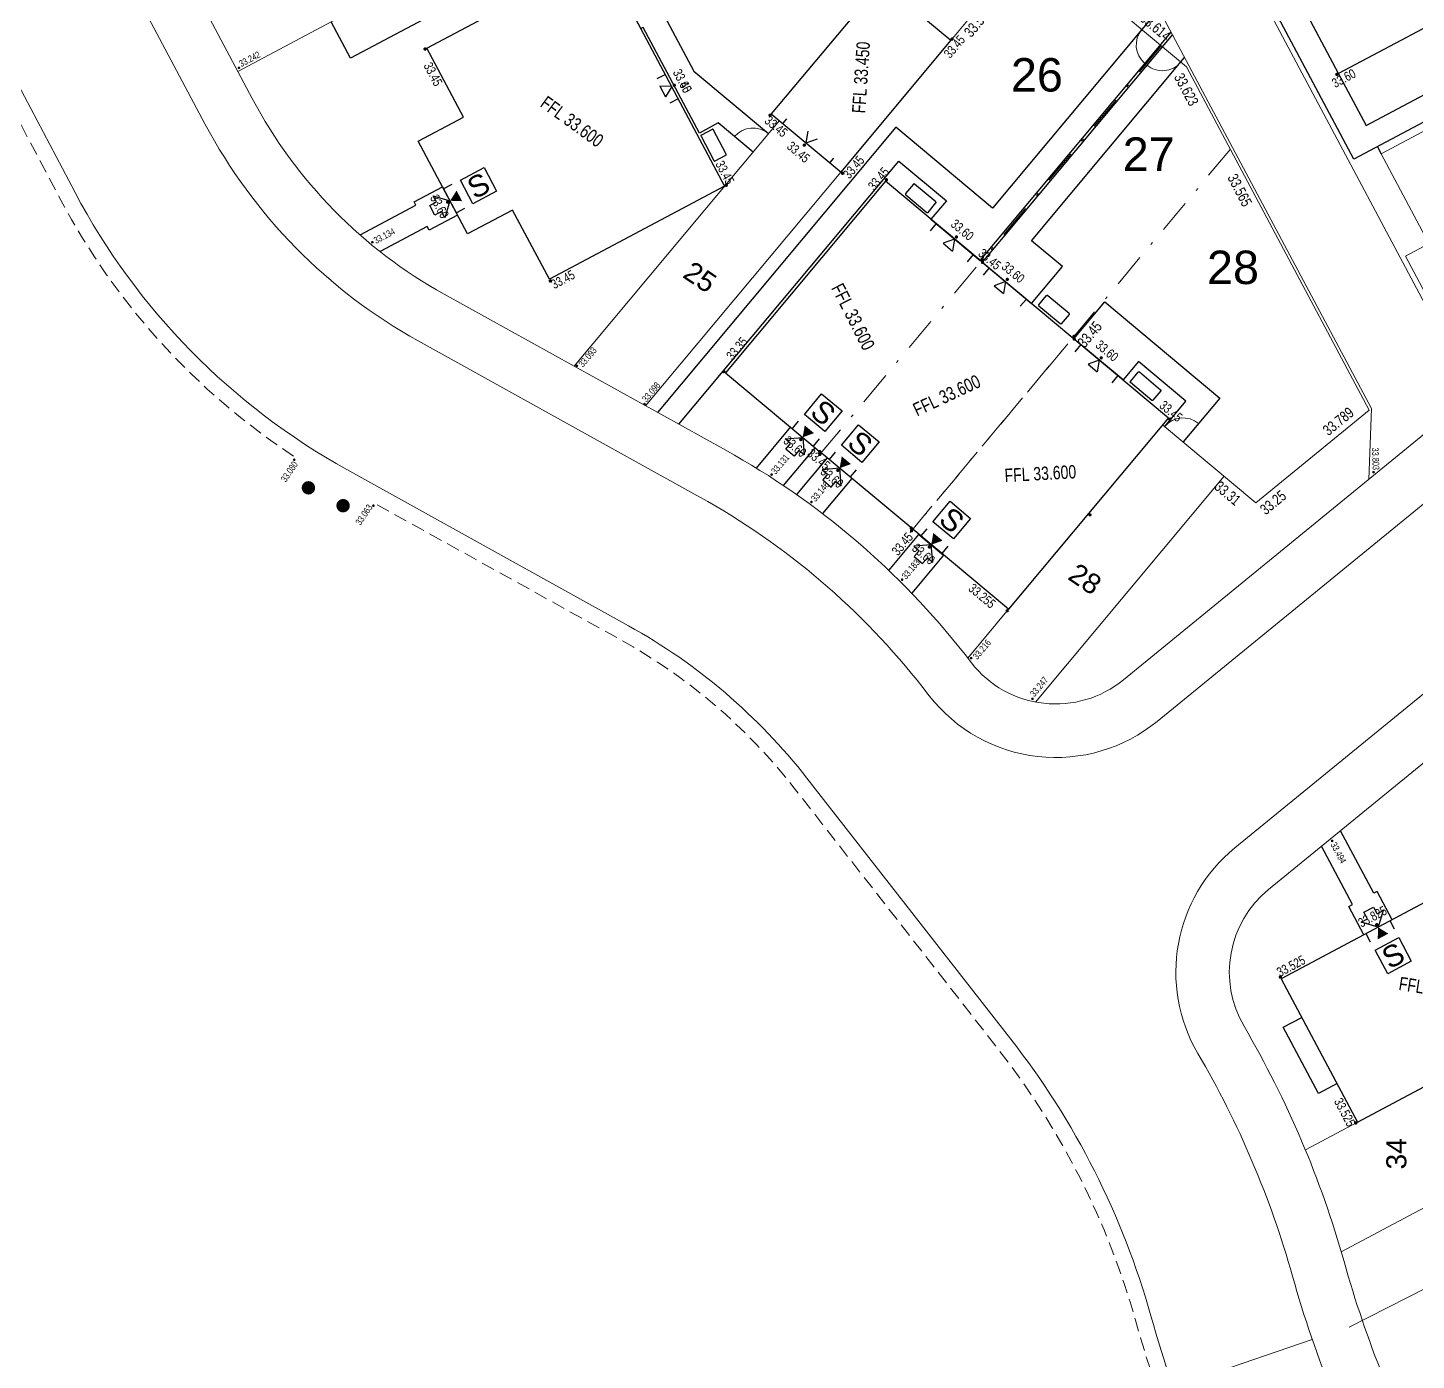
# Model space of a CAD drawing. Header units: metres. Extents: x 337936 to 338610, y 373199 to 374026.
# Drawn here: x 338144.7 to 338196.6, y 373575.3 to 373625.1 of the extents above; entities that cross this region are included whole.
import ezdxf

# ---------------------------------------------------------------- set-up
doc = ezdxf.new("R2010")
doc.units = ezdxf.units.M
doc.linetypes.add('DASHDOT', pattern=[25.4, 12.7, -6.35, 0, -6.35])
doc.linetypes.add('DASHED', pattern=[0.75, 0.5, -0.25])
for name, color, linetype in [('A-WH_HT-Access-Main', 252, 'Continuous'), ('A-WH_HT-Services-ASHP', 252, 'Continuous'), ('A-WH_HT-Wall-Party Wall Line', 252, 'Continuous'), ('A-WH_HT-Wall-Structure', 252, 'Continuous'), ('DGL-Paths', 252, 'Continuous'), ('EXTERNAL_WORKS_BACK_OF_FOOTWAY_LEVELS', 7, 'Continuous'), ('HOUSE_EXTERNAL_LEVELS', 7, 'Continuous'), ('HOUSE_SLAB_LEVEL', 7, 'Continuous'), ('PLOT_BOUNDARY_ANNOTATION', 7, 'Continuous')]:
    doc.layers.add(name, color=color, linetype=linetype)
doc.layers.add('A-WH_HT-Wall-Door Openings', color=252, linetype='Continuous', plot=False)
for name, color, linetype, lineweight in [('DGL_BT Gates', 252, 'Continuous', 9), ('DGL_BT Rear Fencing', 252, 'DASHDOT', 9), ('DGL_BT-Screen Fence', 252, 'FENCELINE2', 9), ('DGL_DRIVE', 252, 'Continuous', 9), ('DGL_Footpath', 252, 'Continuous', 9), ('DGL_Plot Parking', 252, 'Continuous', 9), ('DGL_PlotNo', 252, 'Continuous', 9), ('DGL_ROAD_KERBLINE', 252, 'Continuous', 9), ('DGL_VERGE', 252, 'DASHED', 9)]:
    doc.layers.add(name, color=color, linetype=linetype, lineweight=lineweight)
doc.layers.add('HOUSE_DOORS', color=3, linetype='Continuous', true_color=0x00ff00)
doc.styles.add('AnnotativeArial', font='arial.ttf', dxfattribs={"height": 2})
doc.styles.add('ESTROAD', font='arial.ttf', dxfattribs={"width": 0.75})
doc.styles.get("Standard").update_dxf_attribs({"font": 'arial.ttf'})
doc.linetypes.add('FENCELINE2', pattern='A,6.35,-2.54,[132,ltypeshp.shx,S=2.54,R=0,X=-2.54,Y=0],-2.54,25.4', length=36.83)

msp = doc.modelspace()

# ---------------------------------------------------------------- hatches: boundary and pattern name
at = {"layer": 'EXTERNAL_WORKS_BACK_OF_FOOTWAY_LEVELS'}
h = msp.add_hatch(color=256, dxfattribs=at)
edge = h.paths.add_edge_path(flags=17)
edge.add_ellipse((338152.602, 373623.62), major_axis=(0.0354, 0.0354), ratio=1, start_angle=45, end_angle=225, ccw=False)
edge.add_ellipse((338152.602, 373623.62), major_axis=(0.0354, 0.0354), ratio=1, start_angle=225, end_angle=405, ccw=False)
h = msp.add_hatch(color=256, dxfattribs=at)
edge = h.paths.add_edge_path(flags=17)
edge.add_ellipse((338157.59, 373617.101), major_axis=(0.0354, 0.0354), ratio=1, start_angle=45, end_angle=225, ccw=False)
edge.add_ellipse((338157.59, 373617.101), major_axis=(0.0354, 0.0354), ratio=1, start_angle=225, end_angle=405, ccw=False)
h = msp.add_hatch(color=256, dxfattribs=at)
edge = h.paths.add_edge_path(flags=17)
edge.add_ellipse((338165.236, 373612.481), major_axis=(0.0354, 0.0354), ratio=1, start_angle=45, end_angle=225, ccw=False)
edge.add_ellipse((338165.236, 373612.481), major_axis=(0.0354, 0.0354), ratio=1, start_angle=225, end_angle=405, ccw=False)
h = msp.add_hatch(color=256, dxfattribs=at)
edge = h.paths.add_edge_path(flags=17)
edge.add_ellipse((338167.767, 373611.048), major_axis=(0.0354, 0.0354), ratio=1, start_angle=45, end_angle=225, ccw=False)
edge.add_ellipse((338167.767, 373611.048), major_axis=(0.0354, 0.0354), ratio=1, start_angle=225, end_angle=405, ccw=False)
h = msp.add_hatch(color=256, dxfattribs=at)
edge = h.paths.add_edge_path(flags=17)
edge.add_ellipse((338154.668, 373608.97), major_axis=(0.0354, 0.0354), ratio=1, start_angle=45, end_angle=225, ccw=False)
edge.add_ellipse((338154.668, 373608.97), major_axis=(0.0354, 0.0354), ratio=1, start_angle=225, end_angle=405, ccw=False)
h = msp.add_hatch(color=256, dxfattribs=at)
edge = h.paths.add_edge_path(flags=17)
edge.add_ellipse((338172.517, 373608.413), major_axis=(0.0354, 0.0354), ratio=1, start_angle=45, end_angle=225, ccw=False)
edge.add_ellipse((338172.517, 373608.413), major_axis=(0.0354, 0.0354), ratio=1, start_angle=225, end_angle=405, ccw=False)
h = msp.add_hatch(color=256, dxfattribs=at)
edge = h.paths.add_edge_path(flags=17)
edge.add_ellipse((338195.021, 373608.503), major_axis=(0.0354, 0.0354), ratio=1, start_angle=45, end_angle=225, ccw=False)
edge.add_ellipse((338195.021, 373608.503), major_axis=(0.0354, 0.0354), ratio=1, start_angle=225, end_angle=405, ccw=False)
h = msp.add_hatch(color=256, dxfattribs=at)
edge = h.paths.add_edge_path(flags=17)
edge.add_ellipse((338157.626, 373607.251), major_axis=(0.0354, 0.0354), ratio=1, start_angle=45, end_angle=225, ccw=False)
edge.add_ellipse((338157.626, 373607.251), major_axis=(0.0354, 0.0354), ratio=1, start_angle=225, end_angle=405, ccw=False)
h = msp.add_hatch(color=256, dxfattribs=at)
edge = h.paths.add_edge_path(flags=17)
edge.add_ellipse((338174.007, 373607.39), major_axis=(0.0354, 0.0354), ratio=1, start_angle=45, end_angle=225, ccw=False)
edge.add_ellipse((338174.007, 373607.39), major_axis=(0.0354, 0.0354), ratio=1, start_angle=225, end_angle=405, ccw=False)
h = msp.add_hatch(color=256, dxfattribs=at)
edge = h.paths.add_edge_path(flags=17)
edge.add_ellipse((338177.396, 373604.487), major_axis=(0.0354, 0.0354), ratio=1, start_angle=45, end_angle=225, ccw=False)
edge.add_ellipse((338177.396, 373604.487), major_axis=(0.0354, 0.0354), ratio=1, start_angle=225, end_angle=405, ccw=False)
h = msp.add_hatch(color=256, dxfattribs=at)
edge = h.paths.add_edge_path(flags=17)
edge.add_ellipse((338179.977, 373601.552), major_axis=(0.0354, 0.0354), ratio=1, start_angle=45, end_angle=225, ccw=False)
edge.add_ellipse((338179.977, 373601.552), major_axis=(0.0354, 0.0354), ratio=1, start_angle=225, end_angle=405, ccw=False)
h = msp.add_hatch(color=256, dxfattribs=at)
edge = h.paths.add_edge_path(flags=17)
edge.add_ellipse((338182.269, 373600.03), major_axis=(0.0354, 0.0354), ratio=1, start_angle=45, end_angle=225, ccw=False)
edge.add_ellipse((338182.269, 373600.03), major_axis=(0.0354, 0.0354), ratio=1, start_angle=225, end_angle=405, ccw=False)
h = msp.add_hatch(color=256, dxfattribs=at)
edge = h.paths.add_edge_path(flags=17)
edge.add_ellipse((338193.473, 373594.72), major_axis=(0.0354, 0.0354), ratio=1, start_angle=45, end_angle=225, ccw=False)
edge.add_ellipse((338193.473, 373594.72), major_axis=(0.0354, 0.0354), ratio=1, start_angle=225, end_angle=405, ccw=False)
at = {"layer": 'HOUSE_DOORS'}
for points in [[(338160.499, 373618.65), (338160.738, 373619.032), (338160.949, 373618.634)], [(338173.679, 373609.808), (338173.755, 373610.251), (338174.101, 373609.963)], [(338175.062, 373608.653), (338175.139, 373609.096), (338175.484, 373608.807)], [(338178.486, 373605.79), (338178.563, 373606.234), (338178.908, 373605.945)], [(338195.193, 373591.492), (338195.575, 373591.253), (338195.178, 373591.042)]]:
    msp.add_hatch(color=256, dxfattribs=at).paths.add_polyline_path(points, flags=17)
at = {"layer": 'HOUSE_EXTERNAL_LEVELS'}
h = msp.add_hatch(color=256, dxfattribs=at)
edge = h.paths.add_edge_path(flags=17)
edge.add_ellipse((338159.561, 373624.323), major_axis=(0.0448, 0.0448), ratio=1, start_angle=-17.0616, end_angle=162.9384, ccw=False)
edge.add_ellipse((338159.561, 373624.323), major_axis=(0.0448, 0.0448), ratio=1, start_angle=162.9384, end_angle=342.9384, ccw=False)
h = msp.add_hatch(color=256, dxfattribs=at)
edge = h.paths.add_edge_path(flags=17)
edge.add_ellipse((338179.265, 373624.694), major_axis=(-0.0448, 0.0448), ratio=1, start_angle=5.1094, end_angle=185.1094, ccw=False)
edge.add_ellipse((338179.265, 373624.694), major_axis=(-0.0448, 0.0448), ratio=1, start_angle=-174.8906, end_angle=5.1094, ccw=False)
h = msp.add_hatch(color=256, dxfattribs=at)
edge = h.paths.add_edge_path(flags=17)
edge.add_ellipse((338193.65, 373623.372), major_axis=(0.0448, 0.0448), ratio=1, start_angle=253.026, end_angle=433.026, ccw=False)
edge.add_ellipse((338193.65, 373623.372), major_axis=(0.0448, 0.0448), ratio=1, start_angle=73.026, end_angle=253.026, ccw=False)
h = msp.add_hatch(color=256, dxfattribs=at)
edge = h.paths.add_edge_path(flags=17)
edge.add_ellipse((338168.879, 373622.967), major_axis=(-0.0448, 0.0448), ratio=1, start_angle=-17.0616, end_angle=162.9384, ccw=False)
edge.add_ellipse((338168.879, 373622.967), major_axis=(-0.0448, 0.0448), ratio=1, start_angle=162.9384, end_angle=342.9384, ccw=False)
h = msp.add_hatch(color=256, dxfattribs=at)
edge = h.paths.add_edge_path(flags=17)
edge.add_ellipse((338168.879, 373622.967), major_axis=(-0.0448, 0.0448), ratio=1, start_angle=-17.0616, end_angle=162.9384, ccw=False)
edge.add_ellipse((338168.879, 373622.967), major_axis=(-0.0448, 0.0448), ratio=1, start_angle=162.9384, end_angle=342.9384, ccw=False)
h = msp.add_hatch(color=256, dxfattribs=at)
edge = h.paths.add_edge_path(flags=17)
edge.add_ellipse((338172.46, 373621.846), major_axis=(0.0448, 0.0448), ratio=1, start_angle=5.1094, end_angle=185.1094, ccw=False)
edge.add_ellipse((338172.46, 373621.846), major_axis=(0.0448, 0.0448), ratio=1, start_angle=185.1094, end_angle=365.1094, ccw=False)
h = msp.add_hatch(color=256, dxfattribs=at)
edge = h.paths.add_edge_path(flags=17)
edge.add_ellipse((338173.74, 373620.73), major_axis=(-0.0448, 0.0448), ratio=1, start_angle=-174.8906, end_angle=5.1094, ccw=False)
edge.add_ellipse((338173.74, 373620.73), major_axis=(-0.0448, 0.0448), ratio=1, start_angle=5.1094, end_angle=185.1094, ccw=False)
h = msp.add_hatch(color=256, dxfattribs=at)
edge = h.paths.add_edge_path(flags=17)
edge.add_ellipse((338175.168, 373619.678), major_axis=(-0.0448, 0.0448), ratio=1, start_angle=5.1094, end_angle=185.1094, ccw=False)
edge.add_ellipse((338175.168, 373619.678), major_axis=(-0.0448, 0.0448), ratio=1, start_angle=-174.8906, end_angle=5.1094, ccw=False)
h = msp.add_hatch(color=256, dxfattribs=at)
edge = h.paths.add_edge_path(flags=17)
edge.add_ellipse((338170.822, 373619.228), major_axis=(0.0448, 0.0448), ratio=1, start_angle=162.9384, end_angle=342.9384, ccw=False)
edge.add_ellipse((338170.822, 373619.228), major_axis=(0.0448, 0.0448), ratio=1, start_angle=-17.0616, end_angle=162.9384, ccw=False)
h = msp.add_hatch(color=256, dxfattribs=at)
edge = h.paths.add_edge_path(flags=17)
edge.add_ellipse((338176.812, 373619.435), major_axis=(-0.0448, 0.0448), ratio=1, start_angle=5.1641, end_angle=185.1641, ccw=False)
edge.add_ellipse((338176.812, 373619.435), major_axis=(-0.0448, 0.0448), ratio=1, start_angle=-174.8359, end_angle=5.1641, ccw=False)
h = msp.add_hatch(color=256, dxfattribs=at)
edge = h.paths.add_edge_path(flags=17)
edge.add_ellipse((338160.403, 373618.6), major_axis=(-0.0448, 0.0448), ratio=1, start_angle=162.9384, end_angle=342.9384, ccw=False)
edge.add_ellipse((338160.403, 373618.6), major_axis=(-0.0448, 0.0448), ratio=1, start_angle=-17.0616, end_angle=162.9384, ccw=False)
h = msp.add_hatch(color=256, dxfattribs=at)
edge = h.paths.add_edge_path(flags=17)
edge.add_ellipse((338179.429, 373617.298), major_axis=(-0.0448, 0.0448), ratio=1, start_angle=5.1641, end_angle=185.1641, ccw=False)
edge.add_ellipse((338179.429, 373617.298), major_axis=(-0.0448, 0.0448), ratio=1, start_angle=-174.8359, end_angle=5.1641, ccw=False)
h = msp.add_hatch(color=256, dxfattribs=at)
edge = h.paths.add_edge_path(flags=17)
edge.add_ellipse((338180.4, 373616.442), major_axis=(0.0448, 0.0448), ratio=1, start_angle=5.1014, end_angle=185.1014, ccw=False)
edge.add_ellipse((338180.4, 373616.442), major_axis=(0.0448, 0.0448), ratio=1, start_angle=185.1014, end_angle=365.1014, ccw=False)
h = msp.add_hatch(color=256, dxfattribs=at)
edge = h.paths.add_edge_path(flags=17)
edge.add_ellipse((338180.403, 373616.344), major_axis=(-0.0448, 0.0448), ratio=1, start_angle=-174.8359, end_angle=5.1641, ccw=False)
edge.add_ellipse((338180.403, 373616.344), major_axis=(-0.0448, 0.0448), ratio=1, start_angle=5.1641, end_angle=185.1641, ccw=False)
h = msp.add_hatch(color=256, dxfattribs=at)
edge = h.paths.add_edge_path(flags=17)
edge.add_ellipse((338164.241, 373615.655), major_axis=(-0.0448, 0.0448), ratio=1, start_angle=-17.0616, end_angle=162.9384, ccw=False)
edge.add_ellipse((338164.241, 373615.655), major_axis=(-0.0448, 0.0448), ratio=1, start_angle=162.9384, end_angle=342.9384, ccw=False)
h = msp.add_hatch(color=256, dxfattribs=at)
edge = h.paths.add_edge_path(flags=17)
edge.add_ellipse((338181.329, 373615.712), major_axis=(-0.0448, 0.0448), ratio=1, start_angle=5.1014, end_angle=185.1014, ccw=False)
edge.add_ellipse((338181.329, 373615.712), major_axis=(-0.0448, 0.0448), ratio=1, start_angle=-174.8986, end_angle=5.1014, ccw=False)
h = msp.add_hatch(color=256, dxfattribs=at)
edge = h.paths.add_edge_path(flags=17)
edge.add_ellipse((338183.824, 373613.581), major_axis=(0.0448, 0.0448), ratio=1, start_angle=5.1094, end_angle=185.1094, ccw=False)
edge.add_ellipse((338183.824, 373613.581), major_axis=(0.0448, 0.0448), ratio=1, start_angle=185.1094, end_angle=365.1094, ccw=False)
h = msp.add_hatch(color=256, dxfattribs=at)
edge = h.paths.add_edge_path(flags=17)
edge.add_ellipse((338183.832, 373613.477), major_axis=(-0.0448, 0.0448), ratio=1, start_angle=-174.8906, end_angle=5.1094, ccw=False)
edge.add_ellipse((338183.832, 373613.477), major_axis=(-0.0448, 0.0448), ratio=1, start_angle=5.1094, end_angle=185.1094, ccw=False)
h = msp.add_hatch(color=256, dxfattribs=at)
edge = h.paths.add_edge_path(flags=17)
edge.add_ellipse((338184.839, 373612.778), major_axis=(-0.0448, 0.0448), ratio=1, start_angle=5.1094, end_angle=185.1094, ccw=False)
edge.add_ellipse((338184.839, 373612.778), major_axis=(-0.0448, 0.0448), ratio=1, start_angle=-174.8906, end_angle=5.1094, ccw=False)
h = msp.add_hatch(color=256, dxfattribs=at)
edge = h.paths.add_edge_path(flags=17)
edge.add_ellipse((338170.734, 373612.264), major_axis=(-0.0448, 0.0448), ratio=1, start_angle=5.1641, end_angle=185.1641, ccw=False)
edge.add_ellipse((338170.734, 373612.264), major_axis=(-0.0448, 0.0448), ratio=1, start_angle=-174.8359, end_angle=5.1641, ccw=False)
h = msp.add_hatch(color=256, dxfattribs=at)
edge = h.paths.add_edge_path(flags=17)
edge.add_ellipse((338187.411, 373610.487), major_axis=(0.0448, 0.0448), ratio=1, start_angle=5.1094, end_angle=185.1094, ccw=False)
edge.add_ellipse((338187.411, 373610.487), major_axis=(0.0448, 0.0448), ratio=1, start_angle=185.1094, end_angle=365.1094, ccw=False)
h = msp.add_hatch(color=256, dxfattribs=at)
edge = h.paths.add_edge_path(flags=17)
edge.add_ellipse((338173.609, 373609.724), major_axis=(-0.0448, 0.0448), ratio=1, start_angle=-174.8359, end_angle=5.1641, ccw=False)
edge.add_ellipse((338173.609, 373609.724), major_axis=(-0.0448, 0.0448), ratio=1, start_angle=5.1641, end_angle=185.1641, ccw=False)
h = msp.add_hatch(color=256, dxfattribs=at)
edge = h.paths.add_edge_path(flags=17)
edge.add_ellipse((338174.315, 373609.276), major_axis=(0.0448, 0.0448), ratio=1, start_angle=185.1094, end_angle=365.1094, ccw=False)
edge.add_ellipse((338174.315, 373609.276), major_axis=(0.0448, 0.0448), ratio=1, start_angle=5.1094, end_angle=185.1094, ccw=False)
h = msp.add_hatch(color=256, dxfattribs=at)
edge = h.paths.add_edge_path(flags=17)
edge.add_ellipse((338174.325, 373609.173), major_axis=(0.0448, 0.0448), ratio=1, start_angle=185.1641, end_angle=365.1641, ccw=False)
edge.add_ellipse((338174.325, 373609.173), major_axis=(0.0448, 0.0448), ratio=1, start_angle=5.1641, end_angle=185.1641, ccw=False)
h = msp.add_hatch(color=256, dxfattribs=at)
edge = h.paths.add_edge_path(flags=17)
edge.add_ellipse((338174.992, 373608.569), major_axis=(-0.0448, 0.0448), ratio=1, start_angle=-174.8906, end_angle=5.1094, ccw=False)
edge.add_ellipse((338174.992, 373608.569), major_axis=(-0.0448, 0.0448), ratio=1, start_angle=5.1094, end_angle=185.1094, ccw=False)
h = msp.add_hatch(color=256, dxfattribs=at)
edge = h.paths.add_edge_path(flags=17)
edge.add_ellipse((338184.421, 373606.908), major_axis=(-0.0448, 0.0448), ratio=1, start_angle=-45, end_angle=135, ccw=False)
edge.add_ellipse((338184.421, 373606.908), major_axis=(-0.0448, 0.0448), ratio=1, start_angle=135, end_angle=315, ccw=False)
h = msp.add_hatch(color=256, dxfattribs=at)
edge = h.paths.add_edge_path(flags=17)
edge.add_ellipse((338177.737, 373606.416), major_axis=(-0.0448, 0.0448), ratio=1, start_angle=5.1017, end_angle=185.1017, ccw=False)
edge.add_ellipse((338177.737, 373606.416), major_axis=(-0.0448, 0.0448), ratio=1, start_angle=-174.8983, end_angle=5.1017, ccw=False)
h = msp.add_hatch(color=256, dxfattribs=at)
edge = h.paths.add_edge_path(flags=17)
edge.add_ellipse((338177.748, 373606.312), major_axis=(-0.0448, 0.0448), ratio=1, start_angle=-174.8906, end_angle=5.1094, ccw=False)
edge.add_ellipse((338177.748, 373606.312), major_axis=(-0.0448, 0.0448), ratio=1, start_angle=5.1094, end_angle=185.1094, ccw=False)
h = msp.add_hatch(color=256, dxfattribs=at)
edge = h.paths.add_edge_path(flags=17)
edge.add_ellipse((338178.416, 373605.707), major_axis=(-0.0448, 0.0448), ratio=1, start_angle=-174.8783, end_angle=5.1217, ccw=False)
edge.add_ellipse((338178.416, 373605.707), major_axis=(-0.0448, 0.0448), ratio=1, start_angle=5.1217, end_angle=185.1217, ccw=False)
h = msp.add_hatch(color=256, dxfattribs=at)
edge = h.paths.add_edge_path(flags=17)
edge.add_ellipse((338181.325, 373603.322), major_axis=(0.0448, 0.0448), ratio=1, start_angle=185.1217, end_angle=365.1217, ccw=False)
edge.add_ellipse((338181.325, 373603.322), major_axis=(0.0448, 0.0448), ratio=1, start_angle=5.1217, end_angle=185.1217, ccw=False)
h = msp.add_hatch(color=256, dxfattribs=at)
edge = h.paths.add_edge_path(flags=17)
edge.add_ellipse((338195.142, 373591.587), major_axis=(-0.0448, 0.0448), ratio=1, start_angle=73.026, end_angle=253.026, ccw=False)
edge.add_ellipse((338195.142, 373591.587), major_axis=(-0.0448, 0.0448), ratio=1, start_angle=-106.974, end_angle=73.026, ccw=False)
h = msp.add_hatch(color=256, dxfattribs=at)
edge = h.paths.add_edge_path(flags=17)
edge.add_ellipse((338191.539, 373589.629), major_axis=(0.0448, 0.0448), ratio=1, start_angle=73.026, end_angle=253.026, ccw=False)
edge.add_ellipse((338191.539, 373589.629), major_axis=(0.0448, 0.0448), ratio=1, start_angle=253.026, end_angle=433.026, ccw=False)
h = msp.add_hatch(color=256, dxfattribs=at)
edge = h.paths.add_edge_path(flags=17)
edge.add_ellipse((338194.358, 373584.176), major_axis=(-0.0448, 0.0448), ratio=1, start_angle=73.026, end_angle=253.026, ccw=False)
edge.add_ellipse((338194.358, 373584.176), major_axis=(-0.0448, 0.0448), ratio=1, start_angle=-106.974, end_angle=73.026, ccw=False)

# ---------------------------------------------------------------- linework, layer by layer
at = {"layer": 'A-WH_HT-Access-Main'}
for points in [[(338160.49, 373618.646), (338160.297, 373618.017), (338160.175, 373618.247), (338159.928, 373618.116), (338159.736, 373618.478), (338159.983, 373618.609), (338159.861, 373618.839), (338160.49, 373618.646)], [(338173.681, 373609.806), (338173.74, 373609.151), (338173.54, 373609.318), (338173.36, 373609.104), (338173.046, 373609.366), (338173.226, 373609.581), (338173.026, 373609.748), (338173.681, 373609.806)], [(338175.062, 373608.652), (338174.407, 373608.594), (338174.607, 373608.427), (338174.427, 373608.212), (338174.742, 373607.949), (338174.921, 373608.164), (338175.121, 373607.997), (338175.062, 373608.652)], [(338178.485, 373605.791), (338177.83, 373605.732), (338178.03, 373605.565), (338177.85, 373605.351), (338178.165, 373605.088), (338178.344, 373605.303), (338178.544, 373605.136), (338178.485, 373605.791)], [(338195.193, 373591.492), (338194.564, 373591.684), (338194.794, 373591.806), (338194.663, 373592.053), (338195.024, 373592.245), (338195.156, 373591.998), (338195.385, 373592.121), (338195.193, 373591.492)]]:
    msp.add_lwpolyline(points, dxfattribs=at)
at = {"layer": 'A-WH_HT-Services-ASHP'}
for points in [[(338170.808, 373620.353, 0.414214), (338170.821, 373620.393), (338170.336, 373621.308, 0.414214), (338170.295, 373621.32), (338169.891, 373621.106, 0.414214), (338169.878, 373621.065), (338170.363, 373620.151, 0.414214), (338170.404, 373620.138)], [(338177.526, 373618.919, 0.414214), (338177.53, 373618.877), (338178.324, 373618.213, 0.414214), (338178.366, 373618.217), (338178.66, 373618.568, 0.414214), (338178.656, 373618.61), (338177.862, 373619.274, 0.414214), (338177.82, 373619.27)], [(338183.348, 373614.053, -0.414214), (338183.306, 373614.049), (338182.512, 373614.713, -0.414214), (338182.508, 373614.755), (338182.801, 373615.106, -0.414214), (338182.844, 373615.11), (338183.638, 373614.446, -0.414214), (338183.642, 373614.404)], [(338186.771, 373611.192, -0.414214), (338186.729, 373611.188), (338185.935, 373611.852, -0.414214), (338185.931, 373611.894), (338186.224, 373612.245, -0.414214), (338186.267, 373612.249), (338187.061, 373611.585, -0.414214), (338187.065, 373611.543)]]:
    msp.add_lwpolyline(points, format="xyb", close=True, dxfattribs=at)
at = {"layer": 'A-WH_HT-Wall-Door Openings', "linetype": 'ByBlock'}
for p, q in [((338168.544, 373623.368), (338168.232, 373623.203)), ((338169.023, 373622.465), (338168.711, 373622.3)), ((338160.562, 373619.263), (338160.25, 373619.097)), ((338161.041, 373618.359), (338160.73, 373618.194)), ((338178.667, 373617.796), (338178.441, 373617.526)), ((338180.055, 373616.635), (338179.829, 373616.365)), ((338180.652, 373616.137), (338180.426, 373615.866)), ((338182.041, 373614.976), (338181.815, 373614.705)), ((338184.075, 373613.276), (338183.849, 373613.005)), ((338185.464, 373612.115), (338185.238, 373611.844)), ((338173.515, 373610.405), (338173.289, 373610.134)), ((338174.3, 373609.749), (338174.073, 373609.479)), ((338174.896, 373609.25), (338174.67, 373608.98)), ((338175.681, 373608.595), (338175.455, 373608.324)), ((338178.319, 373606.389), (338178.093, 373606.119)), ((338179.104, 373605.734), (338178.878, 373605.463)), ((338195.81, 373591.421), (338195.644, 373591.732)), ((338194.908, 373590.941), (338194.742, 373591.252))]:
    msp.add_line(p, q, dxfattribs=at)
at = {"layer": 'A-WH_HT-Wall-Party Wall Line', "linetype": 'DASHDOT', "lineweight": 15, "ltscale": 0.1}
msp.add_line((338189.671, 373620.576), (338177.699, 373606.253), dxfattribs=at)
for points in [[(338174.276, 373609.114), (338180.45, 373616.501)], [(338177.699, 373606.253), (338183.873, 373613.64)]]:
    msp.add_lwpolyline(points, dxfattribs=at)
at = {"layer": 'A-WH_HT-Wall-Structure'}
for p, q in [((338173.069, 373621.713), (338172.931, 373621.548)), ((338174.826, 373620.244), (338174.688, 373620.079))]:
    msp.add_line(p, q, dxfattribs=at)
at = {"layer": 'A-WH_HT-Wall-Structure', "lineweight": -3}
for points in [[(338198.989, 373626.214), (338193.715, 373623.407), (338189.332, 373631.641), (338194.606, 373634.448)], [(338159.306, 373620.878), (338160.996, 373621.774), (338159.626, 373624.358), (338166.176, 373627.832), (338170.757, 373619.194), (338164.207, 373615.72), (338162.836, 373618.304), (338161.147, 373617.408), (338159.306, 373620.878)], [(338180.354, 373616.386), (338176.775, 373619.377), (338170.793, 373612.22), (338174.372, 373609.229)], [(338180.354, 373616.386), (338183.777, 373613.525)], [(338183.777, 373613.525), (338187.355, 373610.534), (338181.373, 373603.377), (338177.795, 373606.368)], [(338177.795, 373606.368), (338174.372, 373609.229)], [(338193.656, 373585.651), (338192.961, 373585.281), (338191.644, 373587.755), (338192.34, 373588.125)]]:
    msp.add_lwpolyline(points, dxfattribs=at)
at = {"layer": 'A-WH_HT-Wall-Structure'}
msp.add_lwpolyline([(338179.218, 373624.637), (338176.613, 373626.815), (338172.507, 373621.902), (338175.112, 373619.725)], close=True, dxfattribs=at)
at = {"layer": 'A-WH_HT-Wall-Structure', "lineweight": -3}
msp.add_lwpolyline([(338200.204, 373594.159), (338191.573, 373589.565), (338194.423, 373584.211), (338203.054, 373588.805)], close=True, dxfattribs=at)
at = {"layer": 'DGL-Paths'}
msp.add_line((338195.171, 373620.67), (338195.312, 373620.406), dxfattribs=at)
at = {"layer": 'DGL-Paths', "flags": 128}
for points in [[(338202.134, 373638.457), (338201.288, 373640.045), (338203.407, 373641.173), (338203.783, 373640.467), (338205.406, 373641.331), (338211.716, 373629.477), (338194.289, 373620.2), (338184.368, 373638.837)], [(338193.692, 373623.449), (338194.749, 373621.465), (338210.481, 373629.839), (338205.018, 373640.103), (338204.206, 373639.671), (338204.253, 373639.583)], [(338165.422, 373633.339), (338167.012, 373634.183), (338168.137, 373632.062), (338167.43, 373631.687), (338168.282, 373630.08), (338156.772, 373623.976), (338156.051, 373625.336)]]:
    msp.add_lwpolyline(points, dxfattribs=at)
at = {"layer": 'DGL-Paths'}
for points in [[(338171.824, 373620.47), (338170.523, 373621.557), (338169.816, 373621.182), (338167.721, 373625.133), (338167.632, 373625.086), (338166.508, 373627.206), (338168.098, 373628.049), (338169.222, 373625.929), (338168.516, 373625.555), (338169.609, 373623.494), (338172.401, 373621.16)], [(338186.996, 373625.814), (338180.779, 373618.376), (338177.162, 373621.399), (338168.251, 373610.737)], [(338169.052, 373610.293), (338177.276, 373620.132), (338179.051, 373618.648), (338178.474, 373617.957), (338180.315, 373616.418), (338187.452, 373624.957)], [(338187.503, 373624.861), (338181.033, 373617.121), (338180.456, 373616.431), (338180.392, 373616.354), (338182.234, 373614.815), (338183.388, 373616.196), (338182.237, 373617.158), (338187.959, 373624.004)], [(338157.129, 373617.373), (338159.219, 373618.481), (338159.149, 373618.614), (338160.209, 373619.176), (338160.771, 373618.116), (338159.711, 373617.553), (338159.641, 373617.686), (338157.877, 373616.751)], [(338187.215, 373610.21), (338188.009, 373611.16), (338186.235, 373612.643), (338185.657, 373611.953), (338183.816, 373613.492), (338184.97, 373614.873), (338189.277, 373611.274), (338187.905, 373609.633)], [(338173.219, 373610.193), (338171.938, 373608.66)], [(338174.14, 373609.424), (338172.955, 373608.006)], [(338174.6, 373609.039), (338173.451, 373607.666)], [(338175.52, 373608.27), (338174.421, 373606.955)], [(338176.903, 373604.829), (338178.027, 373606.174), (338178.948, 373605.405), (338177.756, 373603.978)], [(338195.723, 373591.773), (338195.159, 373592.833), (338195.027, 373592.762), (338193.783, 373595.099)], [(338194.664, 373591.21), (338194.1, 373592.269), (338194.232, 373592.339), (338193.072, 373594.519)]]:
    msp.add_lwpolyline(points, dxfattribs=at)
at = {"layer": 'DGL_BT Gates'}
for centre, start, end in [((338187.049, 373624.475), 140.1094, 230.1094), ((338187.126, 373624.41), 230.1094, 320.111), ((338171.824, 373620.47), 50.1094, 140.1094), ((338187.905, 373609.633), 50.1094, 140.1094)]:
    msp.add_arc(centre, 0.9, start, end, dxfattribs=at)
at = {"layer": 'DGL_BT Rear Fencing', "ltscale": 0.1}
msp.add_line((338187.088, 373624.442), (338180.354, 373616.386), dxfattribs=at)
at = {"layer": 'DGL_BT Rear Fencing', "ltscale": 0.1, "flags": 128}
msp.add_lwpolyline([(338179.218, 373624.637), (338180.821, 373626.555)], dxfattribs=at)
at = {"layer": 'DGL_BT-Screen Fence', "ltscale": 0.03}
msp.add_lwpolyline([(338187.138, 373610.274), (338190.62, 373607.363), (338194.861, 373610.825), (338188.034, 373623.652), (338184.198, 373626.857), (338180.821, 373626.555), (338176.064, 373630.532), (338174.589, 373633.312), (338177.162, 373634.677), (338173.841, 373640.939), (338172.074, 373640.002)], dxfattribs=at)
at = {"layer": 'DGL_DRIVE'}
for p, q in [((338165.133, 373612.465, 0), (338172.81, 373621.649)), ((338167.805, 373610.984), (338175.111, 373619.725)), ((338182.385, 373599.91), (338189.44, 373608.35)), ((338179.849, 373601.554), (338181.373, 373603.378)), ((338192.473, 373583.173), (338194.423, 373584.211)), ((338198.584, 373578.826, 0), (338194.114, 373576.549, 0))]:
    msp.add_line(p, q, dxfattribs=at)
for points in [[(338198.515, 373610.107), (338198.571, 373611.73), (338184.364, 373638.419), (338182.192, 373640.235), (338178.167, 373635.421), (338184.86, 373629.826), (338194.94, 373610.89), (338194.848, 373608.233)], [(338152.561, 373623.485), (338156.846, 373625.757), (338154.597, 373629.998), (338150.312, 373627.725)], [(338195.312, 373620.406), (338199.55, 373622.661)], [(338195.312, 373620.406), (338197.568, 373616.168)], [(338197.098, 373617.051), (338196.215, 373616.581), (338197.155, 373614.816), (338198.038, 373615.286)], [(338193.815, 373579.356), (338207.141, 373586.449)]]:
    msp.add_lwpolyline(points, dxfattribs=at)
at = {"layer": 'DGL_Footpath', "flags": 128}
for points in [[(338149.354, 373640.246, 0.315946), (338147.637, 373635.982, -0.009873), (338148.027, 373634.148, 0.074603), (338150.246, 373627.85), (338153.1, 373622.468, 0.145268), (338160.275, 373615.158), (338170.803, 373609.323, -0.100695), (338179.748, 373601.683), (338179.988, 373601.376)], [(338179.988, 373601.376, 0.420504), (338185.67, 373600.74), (338197.967, 373610.779), (338203.975, 373603.42), (338191.101, 373592.91, 0.369546), (338190.179, 373587.79, 0.369546)], [(338190.179, 373587.79, -0.063989), (338193.919, 373578.993, 0.053681), (338197.306, 373570.547)]]:
    msp.add_lwpolyline(points, format="xyb", dxfattribs=at)
at = {"layer": 'DGL_ROAD_KERBLINE', "flags": 128}
for points in [[(338134.927, 373646.974, -0.096851), (338140.662, 373632.733, 0.074603), (338143.62, 373624.336), (338146.474, 373618.954, 0.145268), (338156.639, 373608.599), (338167.167, 373602.763, -0.100695), (338173.838, 373597.066), (338181.46, 373587.31, -0.097571), (338186.699, 373576.962, 0.053681), (338190.684, 373567.026)], [(338148.265, 373641.923, 0.315946), (338145.689, 373635.528, -0.009873), (338146.063, 373633.77, 0.074603), (338148.479, 373626.913), (338151.333, 373621.531, 0.145268), (338159.306, 373613.409), (338169.834, 373607.573, -0.100695), (338178.172, 373600.452), (338178.412, 373600.144)], [(338178.412, 373600.144, 0.420504), (338186.935, 373599.19), (338197.682, 373607.965), (338201.161, 373603.704), (338189.836, 373594.459, 0.369546), (338188.453, 373586.779)], [(338188.453, 373586.779, -0.063989), (338191.994, 373578.451, 0.053681), (338195.54, 373569.608)]]:
    msp.add_lwpolyline(points, format="xyb", dxfattribs=at)
at = {"layer": 'DGL_ROAD_KERBLINE', "const_width": 0.25}
for points in [[(338155.075, 373607.919, 1), (338155.325, 373607.919, 1)], [(338156.372, 373607.251, 1), (338156.622, 373607.251, 1)]]:
    msp.add_lwpolyline(points, format="xyb", close=True, dxfattribs=at)
at = {"layer": 'DGL_ROAD_KERBLINE', "flags": 128}
msp.add_lwpolyline([(338192.733, 373576.079), (338187.53, 373574.296)], dxfattribs=at)
at = {"layer": 'DGL_VERGE', "flags": 128}
for points in [[(338154.646, 373609.104, -0.125849), (338145.944, 373618.673), (338143.09, 373624.055, -0.074603), (338140.073, 373632.62, 0.096851), (338134.423, 373646.647), (338123.32, 373663.744, 0.052408), (338114.552, 373674.573), (338108.951, 373680.174, 0.106081), (338099.56, 373686.246, 0.071443), (338085.715, 373689.342), (338077.394, 373689.987, 0.120086), (338074.87, 373689.576)], [(338157.764, 373607.289), (338166.876, 373602.238, -0.100695), (338173.365, 373596.696), (338180.987, 373586.94, -0.097571), (338186.122, 373576.8, 0.053681), (338190.154, 373566.744), (338192.802, 373561.765)]]:
    msp.add_lwpolyline(points, format="xyb", dxfattribs=at)
at = {"layer": 'HOUSE_DOORS'}
for p, q in [((338168.333, 373622.933), (338168.544, 373622.535)), ((338168.783, 373622.916), (338168.333, 373622.933)), ((338168.333, 373622.933), (338168.544, 373622.535)), ((338168.783, 373622.916), (338168.333, 373622.933)), ((338168.783, 373622.916), (338168.544, 373622.535)), ((338168.783, 373622.916), (338168.544, 373622.535)), ((338173.809, 373620.813), (338173.887, 373621.257)), ((338173.809, 373620.813), (338174.232, 373620.968)), ((338179.36, 373617.215), (338178.937, 373617.059)), ((338178.937, 373617.059), (338179.283, 373616.771)), ((338179.36, 373617.215), (338179.283, 373616.771)), ((338181.259, 373615.628), (338180.836, 373615.474)), ((338180.836, 373615.474), (338181.182, 373615.185)), ((338181.259, 373615.628), (338181.182, 373615.185)), ((338184.769, 373612.695), (338184.347, 373612.54)), ((338184.347, 373612.54), (338184.692, 373612.252)), ((338184.769, 373612.695), (338184.692, 373612.252))]:
    msp.add_line(p, q, dxfattribs=at)
at = {"layer": 'HOUSE_EXTERNAL_LEVELS', "color": 0, "flags": 128}
for points in [[(338160.883, 373619.42), (338161.766, 373619.889), (338162.235, 373619.005), (338161.352, 373618.537), (338160.883, 373619.42)], [(338174.384, 373611.433), (338175.152, 373610.793), (338174.511, 373610.025), (338173.743, 373610.665), (338174.384, 373611.433)], [(338175.768, 373610.278), (338176.536, 373609.636), (338175.894, 373608.869), (338175.127, 373609.51), (338175.768, 373610.278)], [(338179.192, 373607.415), (338179.959, 373606.774), (338179.318, 373606.007), (338178.551, 373606.648), (338179.192, 373607.415)], [(338195.081, 373590.639), (338195.964, 373591.109), (338196.434, 373590.226), (338195.551, 373589.756), (338195.081, 373590.639)]]:
    msp.add_lwpolyline(points, dxfattribs=at)

# ---------------------------------------------------------------- texts
at = {"layer": 'DGL_Plot Parking', "char_height": 0.75, "attachment_point": 5, "style": 'AnnotativeArial'}
for s, insert, rotation in [('25', (338169.841, 373615.795), 326.0521), ('28', (338184.238, 373604.509), 326.0521), ('34', (338195.88, 373583.022), 90)]:
    msp.add_mtext(s, dxfattribs=dict(at, insert=insert, rotation=rotation))
at = {"layer": 'DGL_PlotNo', "char_height": 1.25, "width": 2.66537, "attachment_point": 5, "style": 'AnnotativeArial'}
for s, insert in [('26', (338182.436, 373623.349)), ('27', (338186.616, 373620.393)), ('28', (338189.768, 373616.152))]:
    msp.add_mtext(s, dxfattribs=dict(at, insert=insert))
at = {"layer": 'EXTERNAL_WORKS_BACK_OF_FOOTWAY_LEVELS', "linetype": 'Continuous', "style": 'ESTROAD', "width": 0.75}
for s, rotation, p in [('33.242', 27.9384, (338152.692, 373623.641)), ('33.134', 27.9384, (338157.727, 373617.034)), ('33.093', 50.1094, (338165.466, 373612.407)), ('33.098', 50.1094, (338167.843, 373611.103)), ('33.803', 272.4037, (338194.959, 373609.415)), ('33.080', 56, (338154.356, 373608.109)), ('33.131', 50.1641, (338172.668, 373608.403)), ('33.146', 50.1094, (338174.158, 373607.379)), ('33.063', 56, (338157.148, 373606.501)), ('33.183', 50.1217, (338177.548, 373604.476)), ('33.216', 50.1094, (338180.207, 373601.478)), ('33.247', 50.1094, (338182.345, 373600.085)), ('33.494', 298.026, (338193.406, 373594.583))]:
    msp.add_text(s, height=0.25, rotation=rotation, dxfattribs=at).set_placement(p)
at = {"layer": 'HOUSE_DOORS', "color": 100, "linetype": 'Continuous', "style": 'ESTROAD', "width": 0.75}
for s, rotation, p in [('33.45', 297.9384, (338168.813, 373623.452)), ('33.60', 297.9384, (338168.814, 373623.451)), ('33.45', 320.1094, (338173.058, 373620.63)), ('33.60', 297.9384, (338159.734, 373618.763)), ('33.60', 320.1641, (338179.186, 373617.721)), ('33.60', 320.1013, (338181.086, 373616.135)), ('33.60', 320.1094, (338184.596, 373613.202)), ('33.60', 320.1641, (338172.928, 373609.623)), ('33.60', 320.1094, (338174.311, 373608.468)), ('33.60', 320.1217, (338177.735, 373605.606)), ('33.825', 28.026, (338194.568, 373591.473))]:
    msp.add_text(s, height=0.35, rotation=rotation, dxfattribs=at).set_placement(p)
at = {"layer": 'HOUSE_EXTERNAL_LEVELS', "color": 0, "linetype": 'Continuous', "style": 'ESTROAD', "width": 0.75}
for s, rotation, p in [('33.45', 50.1094, (338179.192, 373623.948)), ('33.45', 297.9384, (338159.493, 373623.705)), ('33.60', 28.026, (338193.587, 373622.86)), ('33.45', 320.1094, (338172.224, 373621.588)), ('33.45', 297.9384, (338170.403, 373620.028)), ('33.45', 50.1094, (338175.426, 373619.442)), ('33.45', 50.1641, (338176.356, 373619.009)), ('33.45', 320.1013, (338180.21, 373616.625)), ('33.45', 27.9384, (338164.391, 373615.339)), ('33.35', 50.1641, (338171.061, 373612.662)), ('33.45', 320.1094, (338186.986, 373610.943)), ('33.45', 320.1094, (338173.815, 373609.144)), ('33.45', 50.1094, (338177.244, 373605.356)), ('33.255', 320.1217, (338179.845, 373604.104)), ('33.525', 28.026, (338191.523, 373589.626)), ('33.525', 298.026, (338193.53, 373584.989))]:
    msp.add_text(s, height=0.35, rotation=rotation, dxfattribs=at).set_placement(p)
at = {"layer": 'HOUSE_EXTERNAL_LEVELS', "color": 0, "char_height": 0.8, "width": 0.8, "attachment_point": 5, "line_spacing_factor": 0.888}
for insert, rotation in [((338161.559, 373619.213), 27.9384), ((338174.447, 373610.729), 320.1641), ((338175.831, 373609.573), 320.1094), ((338179.255, 373606.711), 320.1217), ((338195.757, 373590.432), 28.026)]:
    msp.add_mtext('\\W1.00;S', dxfattribs=dict(at, insert=insert, rotation=rotation))
at = {"layer": 'HOUSE_SLAB_LEVEL', "color": 1, "linetype": 'Continuous', "true_color": 0xff0000, "style": 'ESTROAD', "width": 0.75}
for s, rotation, p in [('FFL 33.450', 86.1094, (338176.017, 373621.907)), ('FFL 33.600', 323.9384, (338163.83, 373622.197)), ('FFL 33.600', 297.1641, (338174.733, 373615.391)), ('FFL 33.600', 25.1094, (338177.957, 373610.581)), ('FFL 33.600', 3.1017, (338181.241, 373608.132)), ('FFL 33.825', 351.026, (338195.941, 373589.152))]:
    msp.add_text(s, height=0.5, rotation=rotation, dxfattribs=at).set_placement(p)
at = {"layer": 'PLOT_BOUNDARY_ANNOTATION', "linetype": 'Continuous', "style": 'ESTROAD', "width": 0.75}
for s, rotation, p in [('33.525', 50.1094, (338179.982, 373624.728)), ('33.614', 320.1094, (338186.252, 373625.41)), ('33.623', 298.026, (338187.549, 373623.281)), ('33.565', 297.7849, (338189.547, 373619.52)), ('33.45', 50.1094, (338184.227, 373613.126)), ('33.789', 39.2278, (338193.334, 373609.846)), ('33.31', 320.1094, (338189.04, 373607.9)), ('33.25', 39.2278, (338190.987, 373606.886))]:
    msp.add_text(s, height=0.4, rotation=rotation, dxfattribs=at).set_placement(p)

doc.saveas('drawing.dxf')
